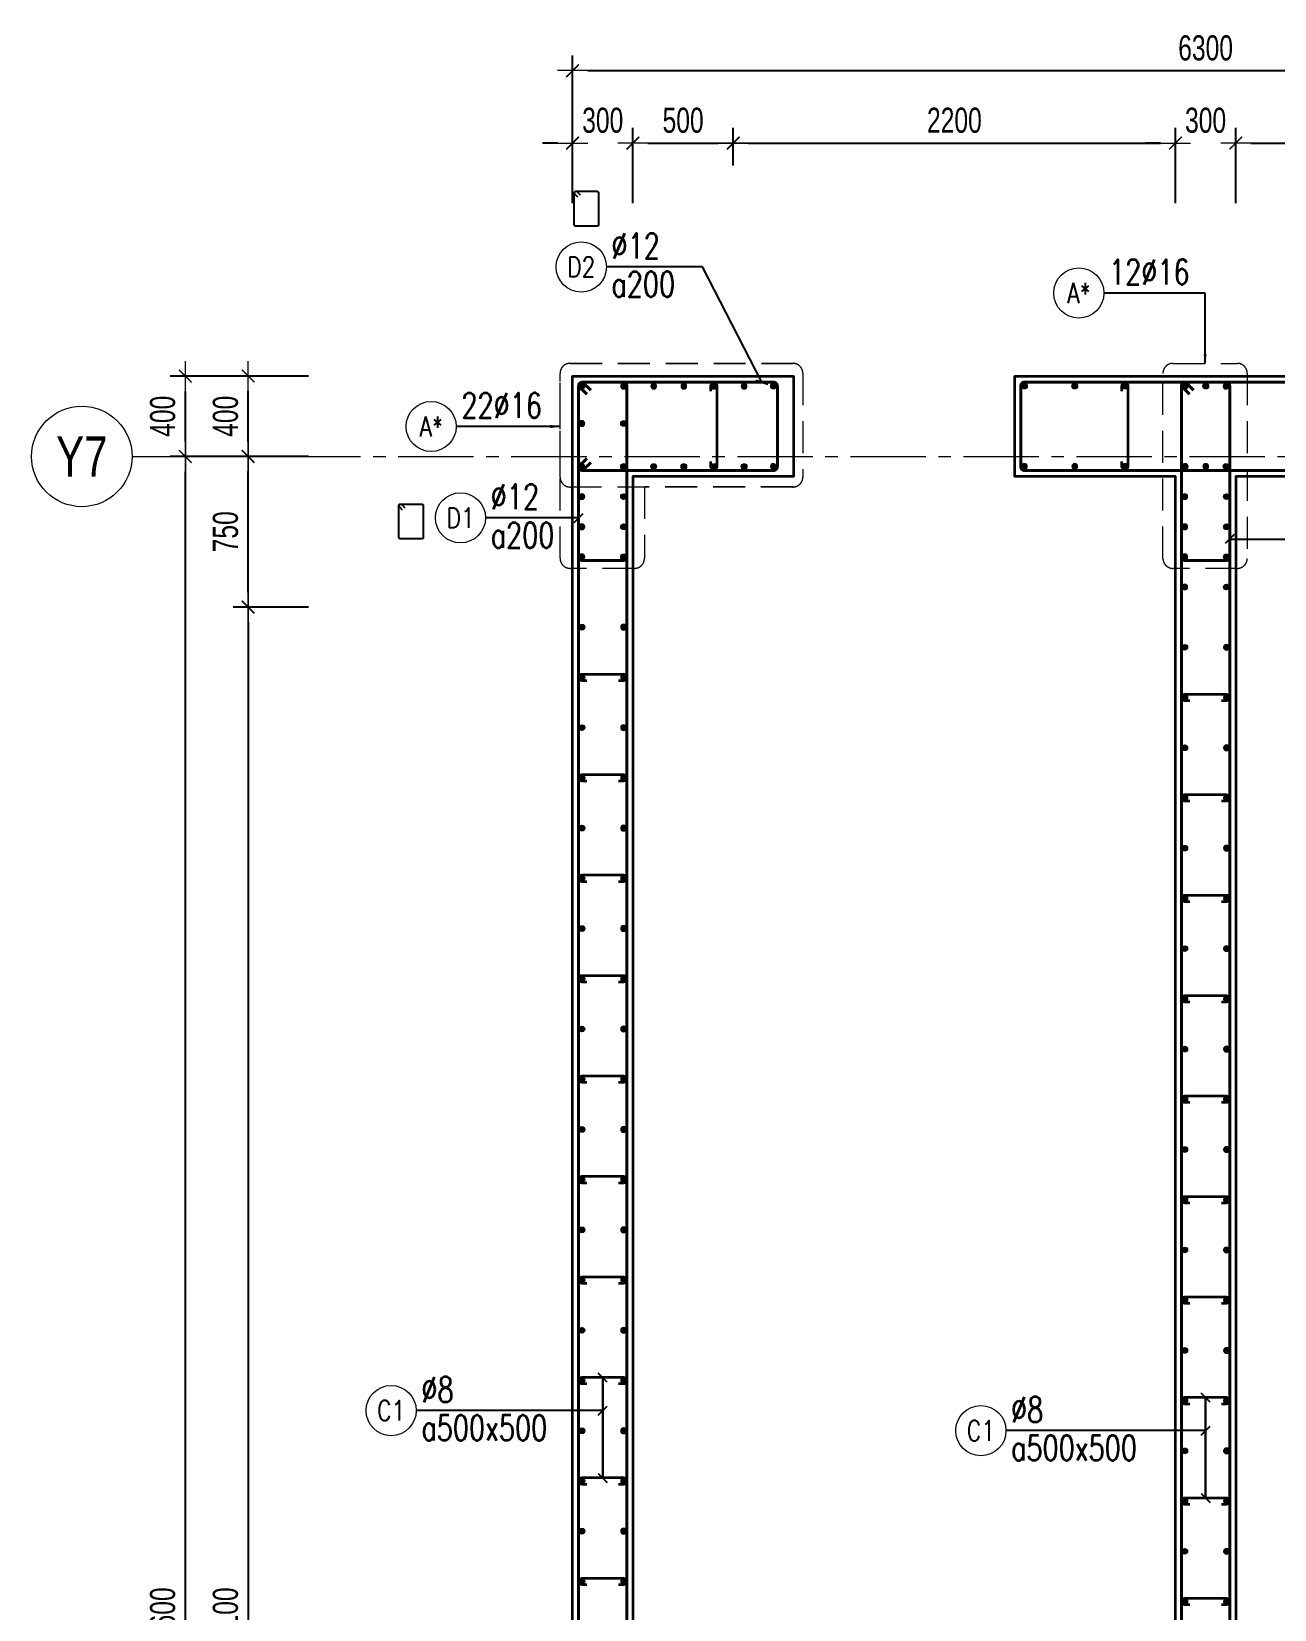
# Model space of a CAD drawing. Header units: millimetres. Extents: x 988833 to 1318015, y -9365 to 47591.
# Drawn here: x 1299427 to 1305612, y 38594 to 46448 of the extents above; entities that cross this region are included whole.
import ezdxf
from ezdxf.enums import TextEntityAlignment as Align

# ---------------------------------------------------------------- set-up
doc = ezdxf.new("R2010")
doc.units = ezdxf.units.MM
doc.header["$MEASUREMENT"] = 0
doc.linetypes.add('HIDDEN2', pattern=[4.7625, 3.175, -1.5875])
doc.linetypes.add('OF_Grid_1$0$CENTER2', pattern=[1.125, 0.75, -0.125, 0.125, -0.125])
doc.layers.get('0').update_dxf_attribs({"lineweight": 20})
doc.layers.get('Defpoints').update_dxf_attribs({"color": 151, "lineweight": 9})
for name, color, linetype, lineweight in [('KC-LEADER', 153, 'Continuous', 18), ('KC-THEP', 6, 'Continuous', 40), ('NDC_S_DIM', 1, 'Continuous', 15), ('NDC_S_HIDDEN', 8, 'HIDDEN2', 13), ('NDC_S_LEADER', 1, 'Continuous', 15), ('NDC_S_REBAR', 4, 'Continuous', 35), ('NDC_S_STIRRUP', 4, 'Continuous', 40), ('NDC_S_VN TEXT', 7, 'Continuous', 20), ('NDC_S_WALL', 6, 'Continuous', 35), ('OF_Grid_1$0$NDC_S_AXIS', 5, 'OF_Grid_1$0$CENTER2', 13), ('OF_Grid_1$0$NDC_S_SYMBOL', 1, 'Continuous', 15), ('OF_Grid_1$0$NDC_S_TEXT SYMBOL', 7, 'Continuous', 20)]:
    doc.layers.add(name, color=color, linetype=linetype, lineweight=lineweight)
doc.layers.add('Ligature', color=1, linetype='Continuous')
doc.styles.add('NDC_ARIAL', font='arial.ttf', dxfattribs={"width": 0.85})
doc.styles.add('NDC_DIM', font='', dxfattribs={"width": 0.75})
doc.styles.add('NDC_EN TXT', font='romans.shx', dxfattribs={"width": 0.8})
doc.styles.add('OF_Grid_1$0$NDC_ANNO', font='', dxfattribs={"width": 0.8})
doc.styles.get('NDC_DIM').set_extended_font_data('Dotum')
doc.styles.get('OF_Grid_1$0$NDC_ANNO').set_extended_font_data('Dotum')
doc.dimstyles.new('NDC_1-50', dxfattribs={"dimscale": 50, "dimtxt": 2.5, "dimasz": 1, "dimexe": 1.5, "dimexo": 0, "dimgap": 0.8, "dimtad": 1, "dimdec": 0, "dimdsep": 46, "dimtxsty": 'NDC_ARIAL', "dimblk": 'DIMMARK', "dimcen": 49999.938995, "dimdle": 1.5, "dimclrd": 1, "dimclre": 1, "dimclrt": 3, "dimadec": 0, "dimazin": 0, "dimtfac": 1, "dimtdec": 0, "dimtix": 1, "dimtmove": 2, "dimatfit": 3, "dimfxl": 1, "dimarcsym": 0})
doc.dimstyles.new('NDC_dim_30', dxfattribs={"dimscale": 30, "dimtxt": 2.5, "dimasz": 1.5, "dimexe": 1.5, "dimexo": 2.5, "dimgap": 1, "dimtad": 1, "dimdec": 0, "dimzin": 0, "dimdsep": 46, "dimtxsty": 'NDC_DIM', "dimblk": 'DIMMARK', "dimcen": 0.09, "dimdle": 1.2, "dimclrd": 1, "dimclre": 1, "dimclrt": 3, "dimadec": 0, "dimazin": 0, "dimtfac": 1, "dimtdec": 0, "dimtix": 1, "dimtofl": 0, "dimtmove": 0, "dimatfit": 3, "dimfxl": 6, "dimfxlon": 1, "dimtolj": 1, "dimtzin": 0, "dimarcsym": 0})
doc.dimstyles.new('NDC_dim_50', dxfattribs={"dimscale": 50, "dimtxt": 2.5, "dimasz": 1.5, "dimexe": 1.5, "dimexo": 2.5, "dimgap": 1, "dimtad": 1, "dimdec": 0, "dimzin": 0, "dimdsep": 46, "dimtxsty": 'NDC_DIM', "dimblk": 'DIMMARK', "dimcen": 0.09, "dimdle": 1.2, "dimclrd": 1, "dimclre": 1, "dimclrt": 3, "dimadec": 0, "dimazin": 0, "dimtfac": 1, "dimtdec": 0, "dimtix": 1, "dimtofl": 0, "dimtmove": 0, "dimatfit": 3, "dimfxl": 6, "dimfxlon": 1, "dimtolj": 1, "dimtzin": 0, "dimarcsym": 0})

# ---------------------------------------------------------------- blocks, each defined once
blk = doc.blocks.new('THEP')
at = {"layer": 'KC-LEADER', "color": 6}
blk.add_circle((0, 0), 14, dxfattribs=at)
at = {"layer": 'KC-THEP'}
for p, q in [((-14, 0), (14, 0)), ((9.9, 9.9), (-9.9, -9.9)), ((-9.9, 9.9), (9.9, -9.9)), ((0, 14), (0, -14))]:
    blk.add_line(p, q, dxfattribs=at)
blk = doc.blocks.new('DIMMARK')
at = {"layer": 'NDC_S_DIM', "color": 1}
blk.add_line((-1.5, 0), (1, 0), dxfattribs=at)
at = {"layer": 'NDC_S_DIM', "color": 2, "const_width": 0.1}
blk.add_lwpolyline([(-0.42, -0.42), (0.42, 0.42)], dxfattribs=at)
blk = doc.blocks.new('*U11')
blk.add_circle((-2.5, 0), 2.5)
at = {"layer": 'NDC_S_VN TEXT', "color": 3, "style": 'NDC_EN TXT', "width": 0.75}
for tag, p in [('DK1', (0.5, 0.85)), ('KC1', (0.5, -2.97))]:
    blk.add_attdef(tag, p, '', height=2.5, dxfattribs=at)
at = {"layer": 'NDC_S_VN TEXT', "color": 7, "style": 'NDC_EN TXT', "width": 0.8}
blk.add_attdef('SH2', text='', height=2, dxfattribs=at).set_placement((-2.5, 0), align=Align.MIDDLE)
blk = doc.blocks.new('*U13')
blk.add_circle((-2.5, 0), 2.5)
at = {"layer": 'NDC_S_VN TEXT', "color": 3, "style": 'NDC_EN TXT', "width": 0.75}
blk.add_attdef('DK1', (0.5, 0.85), '', height=2.5, dxfattribs=at)
at = {"layer": 'NDC_S_VN TEXT', "color": 7, "style": 'NDC_EN TXT', "width": 0.8}
blk.add_attdef('SH2', text='', height=2, dxfattribs=at).set_placement((-2.5, 0), align=Align.MIDDLE)
blk = doc.blocks.new('*D1258')
at = {"layer": 'Defpoints', "color": 0, "transparency": 16777216}
for p in [(1302419.6, 45892.9), (1302119.6, 44733), (1302419.6, 44233)]:
    blk.add_point(p, dxfattribs=at)
at = {"layer": 'NDC_S_DIM', "color": 1, "lineweight": -2, "transparency": 16777216}
for p, q in [((1302119.6, 45592.9), (1302119.6, 45967.9)), ((1302419.6, 45592.9), (1302419.6, 45967.9)), ((1302044.6, 45892.9), (1301969.6, 45892.9)), ((1302494.6, 45892.9), (1302569.6, 45892.9))]:
    blk.add_line(p, q, dxfattribs=at)
at = {"layer": 'NDC_S_DIM', "color": 1, "lineweight": -2, "transparency": 16777216, "xscale": 75, "yscale": 75, "zscale": 75}
blk.add_blockref('DIMMARK', (1302119.6, 45892.9), dxfattribs=at)
at = {"layer": 'NDC_S_DIM', "color": 1, "lineweight": -2, "transparency": 16777216, "xscale": 75, "yscale": 75, "zscale": 75, "rotation": 180}
blk.add_blockref('DIMMARK', (1302419.6, 45892.9), dxfattribs=at)
at = {"layer": 'NDC_S_DIM', "color": 3, "transparency": 16777216, "insert": (1302269.6, 46005.5), "char_height": 125, "attachment_point": 5, "style": 'NDC_DIM'}
blk.add_mtext('\\A1;300', dxfattribs=at)
blk = doc.blocks.new('*D1259')
at = {"layer": 'Defpoints', "color": 0, "transparency": 16777216}
for p in [(1302919.4, 45892.9), (1302919.4, 45656.1), (1302419.6, 44233)]:
    blk.add_point(p, dxfattribs=at)
at = {"layer": 'NDC_S_DIM', "color": 1, "lineweight": -2, "transparency": 16777216}
for p, q in [((1302419.6, 45592.9), (1302419.6, 45967.9)), ((1302919.4, 45781.1), (1302919.4, 45967.9)), ((1302494.6, 45892.9), (1302844.4, 45892.9))]:
    blk.add_line(p, q, dxfattribs=at)
at = {"layer": 'NDC_S_DIM', "color": 1, "lineweight": -2, "transparency": 16777216, "xscale": 75, "yscale": 75, "zscale": 75, "rotation": 180}
blk.add_blockref('DIMMARK', (1302419.6, 45892.9), dxfattribs=at)
at = {"layer": 'NDC_S_DIM', "color": 1, "lineweight": -2, "transparency": 16777216, "xscale": 75, "yscale": 75, "zscale": 75}
blk.add_blockref('DIMMARK', (1302919.4, 45892.9), dxfattribs=at)
at = {"layer": 'NDC_S_DIM', "color": 3, "transparency": 16777216, "insert": (1302669.5, 46005.5), "char_height": 125, "attachment_point": 5, "style": 'NDC_DIM'}
blk.add_mtext('\\A1;500', dxfattribs=at)
blk = doc.blocks.new('*D1260')
at = {"layer": 'Defpoints', "color": 0, "transparency": 16777216}
for p in [(1305119.6, 45892.9), (1302919.4, 45656.1), (1305119.6, 44233)]:
    blk.add_point(p, dxfattribs=at)
at = {"layer": 'NDC_S_DIM', "color": 1, "lineweight": -2, "transparency": 16777216}
for p, q in [((1302919.4, 45781.1), (1302919.4, 45967.9)), ((1305119.6, 45592.9), (1305119.6, 45967.9)), ((1302994.4, 45892.9), (1305044.6, 45892.9))]:
    blk.add_line(p, q, dxfattribs=at)
at = {"layer": 'NDC_S_DIM', "color": 1, "lineweight": -2, "transparency": 16777216, "xscale": 75, "yscale": 75, "zscale": 75, "rotation": 180}
blk.add_blockref('DIMMARK', (1302919.4, 45892.9), dxfattribs=at)
at = {"layer": 'NDC_S_DIM', "color": 1, "lineweight": -2, "transparency": 16777216, "xscale": 75, "yscale": 75, "zscale": 75}
blk.add_blockref('DIMMARK', (1305119.6, 45892.9), dxfattribs=at)
at = {"layer": 'NDC_S_DIM', "color": 3, "transparency": 16777216, "insert": (1304019.5, 46005.5), "char_height": 125, "attachment_point": 5, "style": 'NDC_DIM'}
blk.add_mtext('\\A1;2200', dxfattribs=at)
blk = doc.blocks.new('*D1261')
at = {"layer": 'Defpoints', "color": 0, "transparency": 16777216}
for p in [(1305419.6, 45892.9), (1305119.6, 44233), (1305419.6, 44233)]:
    blk.add_point(p, dxfattribs=at)
at = {"layer": 'NDC_S_DIM', "color": 1, "lineweight": -2, "transparency": 16777216}
for p, q in [((1305119.6, 45592.9), (1305119.6, 45967.9)), ((1305419.6, 45592.9), (1305419.6, 45967.9)), ((1305044.6, 45892.9), (1304969.6, 45892.9)), ((1305494.6, 45892.9), (1305569.6, 45892.9))]:
    blk.add_line(p, q, dxfattribs=at)
at = {"layer": 'NDC_S_DIM', "color": 1, "lineweight": -2, "transparency": 16777216, "xscale": 75, "yscale": 75, "zscale": 75}
blk.add_blockref('DIMMARK', (1305119.6, 45892.9), dxfattribs=at)
at = {"layer": 'NDC_S_DIM', "color": 1, "lineweight": -2, "transparency": 16777216, "xscale": 75, "yscale": 75, "zscale": 75, "rotation": 180}
blk.add_blockref('DIMMARK', (1305419.6, 45892.9), dxfattribs=at)
at = {"layer": 'NDC_S_DIM', "color": 3, "transparency": 16777216, "insert": (1305269.6, 46005.5), "char_height": 125, "attachment_point": 5, "style": 'NDC_DIM'}
blk.add_mtext('\\A1;300', dxfattribs=at)
blk = doc.blocks.new('*D1262')
at = {"layer": 'Defpoints', "color": 0, "transparency": 16777216}
for p in [(1307619.3, 45892.9), (1305419.6, 44233), (1307619.3, 44284.6)]:
    blk.add_point(p, dxfattribs=at)
at = {"layer": 'NDC_S_DIM', "color": 1, "lineweight": -2, "transparency": 16777216}
for p, q in [((1305419.6, 45592.9), (1305419.6, 45967.9)), ((1307619.3, 45592.9), (1307619.3, 45967.9)), ((1305494.6, 45892.9), (1307544.3, 45892.9))]:
    blk.add_line(p, q, dxfattribs=at)
at = {"layer": 'NDC_S_DIM', "color": 1, "lineweight": -2, "transparency": 16777216, "xscale": 75, "yscale": 75, "zscale": 75, "rotation": 180}
blk.add_blockref('DIMMARK', (1305419.6, 45892.9), dxfattribs=at)
at = {"layer": 'NDC_S_DIM', "color": 1, "lineweight": -2, "transparency": 16777216, "xscale": 75, "yscale": 75, "zscale": 75}
blk.add_blockref('DIMMARK', (1307619.3, 45892.9), dxfattribs=at)
at = {"layer": 'NDC_S_DIM', "color": 3, "transparency": 16777216, "insert": (1306519.5, 46005.5), "char_height": 125, "attachment_point": 5, "style": 'NDC_DIM'}
blk.add_mtext('\\A1;2200', dxfattribs=at)
blk = doc.blocks.new('*D1265')
at = {"layer": 'Defpoints', "color": 0, "transparency": 16777216}
for p in [(1308419.6, 46253.2), (1302119.6, 44733), (1308419.6, 44733)]:
    blk.add_point(p, dxfattribs=at)
at = {"layer": 'NDC_S_DIM', "color": 1, "lineweight": -2, "transparency": 16777216}
for p, q in [((1302119.6, 45953.2), (1302119.6, 46328.2)), ((1308419.6, 45953.2), (1308419.6, 46328.2)), ((1302194.6, 46253.2), (1308344.6, 46253.2))]:
    blk.add_line(p, q, dxfattribs=at)
at = {"layer": 'NDC_S_DIM', "color": 1, "lineweight": -2, "transparency": 16777216, "xscale": 75, "yscale": 75, "zscale": 75, "rotation": 180}
blk.add_blockref('DIMMARK', (1302119.6, 46253.2), dxfattribs=at)
at = {"layer": 'NDC_S_DIM', "color": 1, "lineweight": -2, "transparency": 16777216, "xscale": 75, "yscale": 75, "zscale": 75}
blk.add_blockref('DIMMARK', (1308419.6, 46253.2), dxfattribs=at)
at = {"layer": 'NDC_S_DIM', "color": 3, "transparency": 16777216, "insert": (1305269.6, 46365.8), "char_height": 125, "attachment_point": 5, "style": 'NDC_DIM'}
blk.add_mtext('\\A1;6300', dxfattribs=at)
blk = doc.blocks.new('*U55')
at = {"layer": 'OF_Grid_1$0$NDC_S_SYMBOL'}
blk.add_line((5, 0), (9, 0), dxfattribs=at)
blk.add_circle((0, 0), 5, dxfattribs=at)
at = {"layer": 'OF_Grid_1$0$NDC_S_TEXT SYMBOL', "color": 7, "style": 'OF_Grid_1$0$NDC_ANNO', "width": 0.8}
blk.add_attdef('GRID', text='', height=4, rotation=270, dxfattribs=at).set_placement((0, 0), align=Align.MIDDLE)
blk = doc.blocks.new('*D1266')
at = {"layer": 'Defpoints', "color": 0, "ltscale": 200, "transparency": 16777216}
for p in [(1300505, 44732.9), (1302119.6, 44732.9), (1302419.6, 44332.9)]:
    blk.add_point(p, dxfattribs=at)
at = {"layer": 'NDC_S_DIM', "color": 1, "lineweight": -2, "ltscale": 200, "transparency": 16777216}
for p, q in [((1300805, 44732.9), (1300430, 44732.9)), ((1300505, 44407.9), (1300505, 44657.9)), ((1300805, 44332.9), (1300430, 44332.9))]:
    blk.add_line(p, q, dxfattribs=at)
at = {"layer": 'NDC_S_DIM', "color": 1, "lineweight": -2, "ltscale": 200, "transparency": 16777216, "xscale": 75, "yscale": 75, "zscale": 75}
for p, rotation in [((1300505, 44732.9), 90), ((1300505, 44332.9), 270)]:
    blk.add_blockref('DIMMARK', p, dxfattribs=dict(at, rotation=rotation))
at = {"layer": 'NDC_S_DIM', "color": 3, "ltscale": 200, "transparency": 16777216, "insert": (1300392.5, 44532.9), "char_height": 125, "attachment_point": 5, "rotation": 90, "style": 'NDC_DIM'}
blk.add_mtext('\\A1;400', dxfattribs=at)
blk = doc.blocks.new('*D1270')
at = {"layer": 'Defpoints', "color": 0, "ltscale": 200, "transparency": 16777216}
for p in [(1300192.4, 44332.9), (1304433.5, 44332.9), (1302233.6, 32733.2)]:
    blk.add_point(p, dxfattribs=at)
at = {"layer": 'NDC_S_DIM', "color": 1, "lineweight": -2, "ltscale": 200, "transparency": 16777216}
for p, q in [((1300492.4, 44332.9), (1300117.4, 44332.9)), ((1300192.4, 32808.2), (1300192.4, 44257.9)), ((1300492.4, 32733.2), (1300117.4, 32733.2))]:
    blk.add_line(p, q, dxfattribs=at)
at = {"layer": 'NDC_S_DIM', "color": 1, "lineweight": -2, "ltscale": 200, "transparency": 16777216, "xscale": 75, "yscale": 75, "zscale": 75}
for p, rotation in [((1300192.4, 44332.9), 90), ((1300192.4, 32733.2), 270)]:
    blk.add_blockref('DIMMARK', p, dxfattribs=dict(at, rotation=rotation))
at = {"layer": 'NDC_S_DIM', "color": 3, "ltscale": 200, "transparency": 16777216, "insert": (1300079.9, 38533.1), "char_height": 125, "attachment_point": 5, "rotation": 90, "style": 'NDC_DIM'}
blk.add_mtext('\\A1;11600', dxfattribs=at)
blk = doc.blocks.new('*D1271')
at = {"layer": 'Defpoints', "color": 0, "ltscale": 200, "transparency": 16777216}
for p in [(1300192.4, 44732.9), (1302119.6, 44732.9), (1304433.5, 44332.9)]:
    blk.add_point(p, dxfattribs=at)
at = {"layer": 'NDC_S_DIM', "color": 1, "lineweight": -2, "ltscale": 200, "transparency": 16777216}
for p, q in [((1300492.4, 44732.9), (1300117.4, 44732.9)), ((1300192.4, 44407.9), (1300192.4, 44657.9)), ((1300492.4, 44332.9), (1300117.4, 44332.9))]:
    blk.add_line(p, q, dxfattribs=at)
at = {"layer": 'NDC_S_DIM', "color": 1, "lineweight": -2, "ltscale": 200, "transparency": 16777216, "xscale": 75, "yscale": 75, "zscale": 75}
for p, rotation in [((1300192.4, 44732.9), 90), ((1300192.4, 44332.9), 270)]:
    blk.add_blockref('DIMMARK', p, dxfattribs=dict(at, rotation=rotation))
at = {"layer": 'NDC_S_DIM', "color": 3, "ltscale": 200, "transparency": 16777216, "insert": (1300079.9, 44532.9), "char_height": 125, "attachment_point": 5, "rotation": 90, "style": 'NDC_DIM'}
blk.add_mtext('\\A1;400', dxfattribs=at)
blk = doc.blocks.new('*D1279')
at = {"layer": 'Defpoints', "color": 0, "ltscale": 200, "transparency": 16777216}
for p in [(1300505, 44332.9), (1304433.5, 44332.9), (1302391.8, 43582.9)]:
    blk.add_point(p, dxfattribs=at)
at = {"layer": 'NDC_S_DIM', "color": 1, "lineweight": -2, "ltscale": 200, "transparency": 16777216}
for p, q in [((1300805, 44332.9), (1300430, 44332.9)), ((1300505, 43657.9), (1300505, 44257.9)), ((1300805, 43582.9), (1300430, 43582.9))]:
    blk.add_line(p, q, dxfattribs=at)
at = {"layer": 'NDC_S_DIM', "color": 1, "lineweight": -2, "ltscale": 200, "transparency": 16777216, "xscale": 75, "yscale": 75, "zscale": 75}
for p, rotation in [((1300505, 44332.9), 90), ((1300505, 43582.9), 270)]:
    blk.add_blockref('DIMMARK', p, dxfattribs=dict(at, rotation=rotation))
at = {"layer": 'NDC_S_DIM', "color": 3, "ltscale": 200, "transparency": 16777216, "insert": (1300392.5, 43957.9), "char_height": 125, "attachment_point": 5, "rotation": 90, "style": 'NDC_DIM'}
blk.add_mtext('\\A1;750', dxfattribs=at)
blk = doc.blocks.new('*D1290')
at = {"layer": 'Defpoints', "color": 0, "ltscale": 200, "transparency": 16777216}
for p in [(1302391.8, 43582.9), (1300505, 33482.9), (1300769.8, 33482.9)]:
    blk.add_point(p, dxfattribs=at)
at = {"layer": 'NDC_S_DIM', "color": 1, "lineweight": -2, "ltscale": 200, "transparency": 16777216}
for p, q in [((1300805, 43582.9), (1300430, 43582.9)), ((1300505, 43507.9), (1300505, 33557.9)), ((1300644.8, 33482.9), (1300430, 33482.9))]:
    blk.add_line(p, q, dxfattribs=at)
at = {"layer": 'NDC_S_DIM', "color": 1, "lineweight": -2, "ltscale": 200, "transparency": 16777216, "xscale": 75, "yscale": 75, "zscale": 75}
for p, rotation in [((1300505, 43582.9), 90), ((1300505, 33482.9), 270)]:
    blk.add_blockref('DIMMARK', p, dxfattribs=dict(at, rotation=rotation))
at = {"layer": 'NDC_S_DIM', "color": 3, "ltscale": 200, "transparency": 16777216, "insert": (1300392.5, 38532.9), "char_height": 125, "attachment_point": 5, "rotation": 90, "style": 'NDC_DIM'}
blk.add_mtext('\\A1;10100', dxfattribs=at)

msp = doc.modelspace()

# ---------------------------------------------------------------- linework, layer by layer
at = {"layer": 'Ligature'}
for points in [[(1302146.4, 45622.8), (1302130.4, 45638.7, -0.668179), (1302136.2, 45652.7), (1302240.8, 45652.7, -0.414214), (1302249, 45644.5), (1302249, 45487.4, -0.414214), (1302240.8, 45479.2), (1302136.2, 45479.2, -0.414214), (1302128, 45487.4), (1302128, 45644.5, -0.668179), (1302142, 45650.3), (1302157.9, 45634.3)], [(1301273.7, 44066.2), (1301257.7, 44082.1, -0.668179), (1301263.5, 44096.1), (1301368.1, 44096.1, -0.414214), (1301376.3, 44087.9), (1301376.3, 43930.8, -0.414214), (1301368.1, 43922.6), (1301263.5, 43922.6, -0.414214), (1301255.3, 43930.8), (1301255.3, 44087.9, -0.668179), (1301269.3, 44093.7), (1301285.2, 44077.7)]]:
    msp.add_lwpolyline(points, format="xyb", dxfattribs=at)
at = {"layer": 'NDC_S_HIDDEN', "ltscale": 50}
msp.add_lwpolyline([(1302107.2, 44796.6), (1303215.6, 44796.6, -0.414214), (1303265.6, 44746.6), (1303265.6, 44230.8, -0.414214), (1303215.6, 44180.8), (1302477.1, 44180.8), (1302477.1, 43825.8, -0.414214), (1302427.1, 43775.8), (1302107.2, 43775.8, -0.414214), (1302057.2, 43825.8), (1302057.2, 44746.6, -0.414214), (1302107.2, 44796.6)], format="xyb", dxfattribs=at)
for points in [[(1302107.2, 44796.3), (1303215.6, 44796.3, -0.414214), (1303265.6, 44746.3), (1303265.6, 44230.5, -0.414214), (1303215.6, 44180.5), (1302107.2, 44180.5, -0.414214), (1302057.2, 44230.5), (1302057.2, 44746.3, -0.414214)], [(1305107.2, 44796.3), (1305427.1, 44796.3, -0.414214), (1305477.1, 44746.3), (1305477.1, 43825.6, -0.414214), (1305427.1, 43775.6), (1305107.2, 43775.6, -0.414214), (1305057.2, 43825.6), (1305057.2, 44746.3, -0.414214)]]:
    msp.add_lwpolyline(points, format="xyb", close=True, dxfattribs=at)
at = {"layer": 'NDC_S_REBAR'}
for points in [[(1302808.1, 44657.9), (1302808.1, 44682.9, -1), (1302838.1, 44682.9), (1302838.1, 44282.9, -1), (1302808.1, 44282.9), (1302808.1, 44307.9)], [(1304853.4, 44657.9), (1304853.4, 44682.9, -1), (1304883.4, 44682.9), (1304883.4, 44282.9, -1), (1304853.4, 44282.9), (1304853.4, 44307.9)], [(1302348.1, 43217.9), (1302373.1, 43217.9, 1), (1302373.1, 43247.9), (1302166.1, 43247.9, 1), (1302166.1, 43217.9), (1302191.1, 43217.9)], [(1305348.1, 43117.9), (1305373.1, 43117.9, 1), (1305373.1, 43147.9), (1305166.1, 43147.9, 1), (1305166.1, 43117.9), (1305191.1, 43117.9)], [(1302348.1, 42717.9), (1302373.1, 42717.9, 1), (1302373.1, 42747.9), (1302166.1, 42747.9, 1), (1302166.1, 42717.9), (1302191.1, 42717.9)], [(1305348.1, 42617.9), (1305373.1, 42617.9, 1), (1305373.1, 42647.9), (1305166.1, 42647.9, 1), (1305166.1, 42617.9), (1305191.1, 42617.9)], [(1302348.1, 42217.9), (1302373.1, 42217.9, 1), (1302373.1, 42247.9), (1302166.1, 42247.9, 1), (1302166.1, 42217.9), (1302191.1, 42217.9)], [(1305348.1, 42117.9), (1305373.1, 42117.9, 1), (1305373.1, 42147.9), (1305166.1, 42147.9, 1), (1305166.1, 42117.9), (1305191.1, 42117.9)], [(1302348.1, 41717.9), (1302373.1, 41717.9, 1), (1302373.1, 41747.9), (1302166.1, 41747.9, 1), (1302166.1, 41717.9), (1302191.1, 41717.9)], [(1305348.1, 41617.9), (1305373.1, 41617.9, 1), (1305373.1, 41647.9), (1305166.1, 41647.9, 1), (1305166.1, 41617.9), (1305191.1, 41617.9)], [(1302348.1, 41217.9), (1302373.1, 41217.9, 1), (1302373.1, 41247.9), (1302166.1, 41247.9, 1), (1302166.1, 41217.9), (1302191.1, 41217.9)], [(1305348.1, 41117.9), (1305373.1, 41117.9, 1), (1305373.1, 41147.9), (1305166.1, 41147.9, 1), (1305166.1, 41117.9), (1305191.1, 41117.9)], [(1302348.1, 40717.9), (1302373.1, 40717.9, 1), (1302373.1, 40747.9), (1302166.1, 40747.9, 1), (1302166.1, 40717.9), (1302191.1, 40717.9)], [(1305348.1, 40617.9), (1305373.1, 40617.9, 1), (1305373.1, 40647.9), (1305166.1, 40647.9, 1), (1305166.1, 40617.9), (1305191.1, 40617.9)], [(1302348.1, 40217.9), (1302373.1, 40217.9, 1), (1302373.1, 40247.9), (1302166.1, 40247.9, 1), (1302166.1, 40217.9), (1302191.1, 40217.9)], [(1305348.1, 40117.9), (1305373.1, 40117.9, 1), (1305373.1, 40147.9), (1305166.1, 40147.9, 1), (1305166.1, 40117.9), (1305191.1, 40117.9)], [(1302348.1, 39717.9), (1302373.1, 39717.9, 1), (1302373.1, 39747.9), (1302166.1, 39747.9, 1), (1302166.1, 39717.9), (1302191.1, 39717.9)], [(1305348.1, 39617.9), (1305373.1, 39617.9, 1), (1305373.1, 39647.9), (1305166.1, 39647.9, 1), (1305166.1, 39617.9), (1305191.1, 39617.9)], [(1302348.1, 39217.9), (1302373.1, 39217.9, 1), (1302373.1, 39247.9), (1302166.1, 39247.9, 1), (1302166.1, 39217.9), (1302191.1, 39217.9)], [(1305348.1, 39117.9), (1305373.1, 39117.9, 1), (1305373.1, 39147.9), (1305166.1, 39147.9, 1), (1305166.1, 39117.9), (1305191.1, 39117.9)], [(1302348.1, 38717.9), (1302373.1, 38717.9, 1), (1302373.1, 38747.9), (1302166.1, 38747.9, 1), (1302166.1, 38717.9), (1302191.1, 38717.9)], [(1305348.1, 38617.9), (1305373.1, 38617.9, 1), (1305373.1, 38647.9), (1305166.1, 38647.9, 1), (1305166.1, 38617.9), (1305191.1, 38617.9)]]:
    msp.add_lwpolyline(points, format="xyb", dxfattribs=at)
at = {"layer": 'NDC_S_STIRRUP'}
for points in [[(1302209.6, 44302.9), (1302169.6, 44262.9, -0.414214), (1302149.6, 44282.9), (1302149.6, 44682.9, -0.414214), (1302169.6, 44702.9), (1303118.4, 44702.9, -0.414214), (1303138.4, 44682.9), (1303138.4, 44282.9, -0.414214), (1303118.4, 44262.9), (1302169.6, 44262.9, -0.414214), (1302149.6, 44282.9), (1302189.6, 44322.9)], [(1302189.6, 44642.9), (1302149.6, 44682.9, -0.414214), (1302169.6, 44702.9), (1302369.6, 44702.9, -0.414214), (1302389.6, 44682.9), (1302389.6, 43834.3, -0.414214), (1302369.6, 43814.3), (1302169.6, 43814.3, -0.414214), (1302149.6, 43834.3), (1302149.6, 44682.9, -0.414214), (1302169.6, 44702.9), (1302209.6, 44662.9)], [(1302189.6, 32422.9), (1302149.6, 32382.9, 0.414214), (1302169.6, 32362.9), (1302369.6, 32362.9, 0.414214), (1302389.6, 32382.9), (1302389.6, 44682.9, 0.414214), (1302369.6, 44702.9), (1302169.6, 44702.9, 0.414214), (1302149.6, 44682.9), (1302149.6, 32382.9, 0.414214), (1302169.6, 32362.9), (1302209.6, 32402.9)], [(1308329.6, 44302.9), (1308369.6, 44262.9, 0.414214), (1308389.6, 44282.9), (1308389.6, 44682.9, 0.414214), (1308369.6, 44702.9), (1304369.6, 44702.9, 0.414214), (1304349.6, 44682.9), (1304349.6, 44282.9, 0.414214), (1304369.6, 44262.9), (1308369.6, 44262.9, 0.414214), (1308389.6, 44282.9), (1308349.6, 44322.9)], [(1305189.6, 32422.9), (1305149.6, 32382.9, 0.414214), (1305169.6, 32362.9), (1305369.6, 32362.9, 0.414214), (1305389.6, 32382.9), (1305389.6, 44682.9, 0.414214), (1305369.6, 44702.9), (1305169.6, 44702.9, 0.414214), (1305149.6, 44682.9), (1305149.6, 32382.9, 0.414214), (1305169.6, 32362.9), (1305209.6, 32402.9)], [(1305189.6, 44642.9), (1305149.6, 44682.9, -0.414214), (1305169.6, 44702.9), (1305369.6, 44702.9, -0.414214), (1305389.6, 44682.9), (1305389.6, 43834.3, -0.414214), (1305369.6, 43814.3), (1305169.6, 43814.3, -0.414214), (1305149.6, 43834.3), (1305149.6, 44682.9, -0.414214), (1305169.6, 44702.9), (1305209.6, 44662.9)]]:
    msp.add_lwpolyline(points, format="xyb", dxfattribs=at)
at = {"layer": 'NDC_S_WALL', "ltscale": 200}
for points in [[(1302119.6, 32332.9), (1302119.6, 44732.9), (1303219.6, 44732.9), (1303219.6, 44232.9), (1302419.6, 44232.9), (1302419.6, 32832.9)], [(1305119.6, 32832.9), (1305119.6, 44232.9), (1304319.6, 44232.9), (1304319.6, 44232.9), (1304319.6, 44732.9), (1304319.6, 44732.9), (1308419.6, 44732.9), (1308419.6, 44732.9), (1308419.6, 43582.9), (1308119.6, 43582.9), (1308119.6, 44232.9), (1308119.6, 44232.9), (1305419.6, 44232.9), (1305419.6, 32832.9)]]:
    msp.add_lwpolyline(points, dxfattribs=at)
at = {"layer": 'OF_Grid_1$0$NDC_S_AXIS', "ltscale": 500}
msp.add_line((1300127.1, 44332.9), (1310148.5, 44332.9), dxfattribs=at)

# ---------------------------------------------------------------- block references
at = {"layer": 'KC-THEP'}
for p, rotation in [((1302166.1, 44682.9), 189.6685644363809), ((1303118.4, 44682.9), 189.6685644363809), ((1304368.4, 44682.9), 189.6685644363809), ((1304618.4, 44682.9), 189.6685644363809), ((1304868.4, 44682.9), 189.6685644363809), ((1305168.4, 44682.9), 189.6685644363809), ((1305270.6, 44682.9), 189.6685644363809), ((1302373.1, 44496.9), 9.66856443638095), ((1302373.1, 44282.9), 9.66856443638095), ((1302523.1, 44282.9), 9.66856443638095), ((1302673.1, 44282.9), 9.66856443638095), ((1302823.1, 44282.9), 9.66856443638095), ((1302973.1, 44282.9), 9.66856443638095), ((1305370.8, 44282.9), 9.668564436380946), ((1302373.1, 44132.9), 9.66856443638095), ((1305373.1, 44132.9), 9.66856443638095), ((1302373.1, 43982.9), 9.66856443638095), ((1305373.1, 43982.9), 9.66856443638095), ((1302373.1, 43832.9), 9.66856443638095), ((1305373.1, 43832.9), 9.66856443638095), ((1305373.1, 43682.9), 9.66856443638095), ((1302166.1, 43482.9), 189.6685644363809), ((1305166.1, 43382.9), 189.6685644363809), ((1302166.1, 43232.9), 189.6685644363809), ((1305166.1, 43132.9), 189.6685644363809), ((1302166.1, 42982.9), 189.6685644363809), ((1305166.1, 42882.9), 189.6685644363809), ((1302166.1, 42732.9), 189.6685644363809), ((1305166.1, 42632.9), 189.6685644363809), ((1302166.1, 42482.9), 189.6685644363809), ((1305166.1, 42382.9), 189.6685644363809), ((1302166.1, 42232.9), 189.6685644363809), ((1305166.1, 42132.9), 189.6685644363809), ((1302166.1, 41982.9), 189.6685644363809), ((1305166.1, 41882.9), 189.6685644363809), ((1302166.1, 41732.9), 189.6685644363809), ((1305166.1, 41632.9), 189.6685644363809), ((1302166.1, 41482.9), 189.6685644363809), ((1305166.1, 41382.9), 189.6685644363809), ((1302166.1, 41232.9), 189.6685644363809), ((1305166.1, 41132.9), 189.6685644363809), ((1302166.1, 40982.9), 189.6685644363809), ((1305166.1, 40882.9), 189.6685644363809), ((1302166.1, 40732.9), 189.6685644363809), ((1305166.1, 40632.9), 189.6685644363809), ((1302166.1, 40482.9), 189.6685644363809), ((1305166.1, 40382.9), 189.6685644363809), ((1302166.1, 40232.9), 189.6685644363809), ((1305166.1, 40132.9), 189.6685644363809), ((1302166.1, 39982.9), 189.6685644363809), ((1305166.1, 39882.9), 189.6685644363809), ((1302166.1, 39732.9), 189.6685644363809), ((1305166.1, 39632.9), 189.6685644363809), ((1302166.1, 39482.9), 189.6685644363809), ((1305166.1, 39382.9), 189.6685644363809), ((1302166.1, 39232.9), 189.6685644363809), ((1305166.1, 39132.9), 189.6685644363809), ((1302166.1, 38982.9), 189.6685644363809), ((1305166.1, 38882.9), 189.6685644363809), ((1302166.1, 38732.9), 189.6685644363809), ((1305166.1, 38632.9), 189.6685644363809)]:
    msp.add_blockref('THEP', p, dxfattribs=dict(at, rotation=rotation))
at = {"layer": 'KC-THEP', "xscale": -1}
for p, rotation in [((1302373.1, 44682.9), 170.331435563619), ((1302523.1, 44682.9), 170.331435563619), ((1302673.1, 44682.9), 170.331435563619), ((1302823.1, 44682.9), 170.331435563619), ((1302973.1, 44682.9), 170.331435563619), ((1305370.8, 44682.9), 170.331435563619), ((1302166.1, 44496.9), 350.3314355636191), ((1302166.1, 44282.9), 350.3314355636191), ((1303118.4, 44282.9), 350.3314355636191), ((1304368.4, 44282.9), 350.3314355636191), ((1304618.4, 44282.9), 350.3314355636191), ((1304868.4, 44282.9), 350.3314355636191), ((1305168.4, 44282.9), 350.3314355636191), ((1305270.6, 44282.9), 350.3314355636191), ((1302166.1, 44132.9), 350.3314355636191), ((1305166.1, 44132.9), 350.3314355636191), ((1302166.1, 43982.9), 350.3314355636191), ((1305166.1, 43982.9), 350.3314355636191), ((1302166.1, 43832.9), 350.3314355636191), ((1305166.1, 43832.9), 350.3314355636191), ((1305166.1, 43682.9), 350.3314355636191), ((1302373.1, 43482.9), 170.331435563619), ((1305373.1, 43382.9), 170.331435563619), ((1302373.1, 43232.9), 170.331435563619), ((1305373.1, 43132.9), 170.331435563619), ((1302373.1, 42982.9), 170.331435563619), ((1305373.1, 42882.9), 170.331435563619), ((1302373.1, 42732.9), 170.331435563619), ((1305373.1, 42632.9), 170.331435563619), ((1302373.1, 42482.9), 170.331435563619), ((1305373.1, 42382.9), 170.331435563619), ((1302373.1, 42232.9), 170.331435563619), ((1305373.1, 42132.9), 170.331435563619), ((1302373.1, 41982.9), 170.331435563619), ((1305373.1, 41882.9), 170.331435563619), ((1302373.1, 41732.9), 170.331435563619), ((1305373.1, 41632.9), 170.331435563619), ((1302373.1, 41482.9), 170.331435563619), ((1305373.1, 41382.9), 170.331435563619), ((1302373.1, 41232.9), 170.331435563619), ((1305373.1, 41132.9), 170.331435563619), ((1302373.1, 40982.9), 170.331435563619), ((1305373.1, 40882.9), 170.331435563619), ((1302373.1, 40732.9), 170.331435563619), ((1305373.1, 40632.9), 170.331435563619), ((1302373.1, 40482.9), 170.331435563619), ((1305373.1, 40382.9), 170.331435563619), ((1302373.1, 40232.9), 170.331435563619), ((1305373.1, 40132.9), 170.331435563619), ((1302373.1, 39982.9), 170.331435563619), ((1305373.1, 39882.9), 170.331435563619), ((1302373.1, 39732.9), 170.331435563619), ((1305373.1, 39632.9), 170.331435563619), ((1302373.1, 39482.9), 170.331435563619), ((1305373.1, 39382.9), 170.331435563619), ((1302373.1, 39232.9), 170.331435563619), ((1305373.1, 39132.9), 170.331435563619), ((1302373.1, 38982.9), 170.331435563619), ((1305373.1, 38882.9), 170.331435563619), ((1302373.1, 38732.9), 170.331435563619), ((1305373.1, 38632.9), 170.331435563619)]:
    msp.add_blockref('THEP', p, dxfattribs=dict(at, rotation=rotation))
at = {"layer": 'NDC_S_VN TEXT', "xscale": 50, "yscale": 50, "zscale": 50}
for name, p, values in [('*U11', (1302287.7, 45276.2), {'SH2': 'D2', 'DK1': '%%C12', 'KC1': 'a200'}), ('*U13', (1304763.7, 45146.3), {'SH2': 'A*', 'DK1': '12%%C16'}), ('*U13', (1301540.6, 44481.9), {'SH2': 'A*', 'DK1': '22%%C16'}), ('*U11', (1301686.6, 44027.2), {'SH2': 'D1', 'DK1': '%%C12', 'KC1': 'a200'}), ('*U11', (1301341.6, 39583.6), {'SH2': 'C1', 'DK1': '%%c8', 'KC1': 'a500x500'}), ('*U11', (1304276.3, 39483.6), {'SH2': 'C1', 'DK1': '%%c8', 'KC1': 'a500x500'})]:
    msp.add_blockref(name, p, dxfattribs=at).add_auto_attribs(values)
at = {"layer": 'OF_Grid_1$0$NDC_S_AXIS'}
ref = msp.add_blockref('*U55', (1299677.1, 44332.9), dxfattribs=dict(at, xscale=50, yscale=50, zscale=50))
ref.add_attrib('GRID', 'Y7', dxfattribs={"layer": 'OF_Grid_1$0$NDC_S_TEXT SYMBOL', "color": 7, "height": 200, "style": 'OF_Grid_1$0$NDC_ANNO', "width": 0.8}).set_placement((1299677.1, 44332.9), align=Align.MIDDLE)

# ---------------------------------------------------------------- dimensions: what is measured, and where the dimension line sits
at = {"layer": 'NDC_S_DIM'}
for base, p2, picture, middle in [((1308419.6, 46253.2), (1308419.6, 44733), '*D1265', (1305269.6, 46365.8)), ((1302419.6, 45892.9), (1302419.6, 44233), '*D1258', (1302269.6, 46005.5))]:
    dim = msp.add_linear_dim(base=base, p1=(1302119.6, 44733), p2=p2, dimstyle='NDC_dim_50', dxfattribs=at)
    dim.commit()
    dim.dimension.update_dxf_attribs({"geometry": picture, "text_midpoint": middle})
for base, p1, p2, picture, middle in [((1302919.4, 45892.9), (1302419.6, 44233), (1302919.4, 45656.1), '*D1259', (1302669.5, 46005.5)), ((1305119.6, 45892.9), (1302919.4, 45656.1), (1305119.6, 44233), '*D1260', (1304019.5, 46005.5)), ((1305419.6, 45892.9), (1305119.6, 44233), (1305419.6, 44233), '*D1261', (1305269.6, 46005.5)), ((1307619.3, 45892.9), (1305419.6, 44233), (1307619.3, 44284.6), '*D1262', (1306519.5, 46005.5))]:
    dim = msp.add_linear_dim(base=base, p1=p1, p2=p2, dimstyle='NDC_dim_50', override={"dimtmove": 1}, dxfattribs=at)
    dim.commit()
    dim.dimension.update_dxf_attribs({"geometry": picture, "text_midpoint": middle})
at = {"layer": 'NDC_S_DIM', "ltscale": 200}
for base, p1, p2, picture, middle in [((1300192.4, 44732.9), (1304433.5, 44332.9), (1302119.6, 44732.9), '*D1271', (1300079.9, 44532.9)), ((1300192.4, 44332.9), (1302233.6, 32733.2), (1304433.5, 44332.9), '*D1270', (1300079.9, 38533.1)), ((1300505, 44332.9), (1302391.8, 43582.9), (1304433.5, 44332.9), '*D1279', (1300392.5, 43957.9)), ((1300505, 33482.9), (1302391.8, 43582.9), (1300769.8, 33482.9), '*D1290', (1300392.5, 38532.9))]:
    dim = msp.add_linear_dim(base=base, p1=p1, p2=p2, angle=90, dimstyle='NDC_dim_50', override={"dimtmove": 1}, dxfattribs=at)
    dim.commit()
    dim.dimension.update_dxf_attribs({"geometry": picture, "text_midpoint": middle})
dim = msp.add_linear_dim(base=(1300505, 44732.9), p1=(1302419.6, 44332.9), p2=(1302119.6, 44732.9), angle=90, dimstyle='NDC_dim_50', override={"dimtmove": 1}, dxfattribs=at)
dim.commit()
dim.dimension.update_dxf_attribs({"geometry": '*D1266', "text_midpoint": (1300505, 44532.9), "dimtype": 160})

# ---------------------------------------------------------------- leaders
at = {"layer": 'NDC_S_LEADER'}
for points, override in [([(1303061.4, 44702.9), (1302766.1, 45276.2), (1302287.7, 45276.2)], {"dimtad": 0, "dimldrblk": 'Oblique'}), ([(1305267.2, 44796.3), (1305267.2, 45146.3), (1304767.6, 45146.3)], {"dimgap": 1, "dimtad": 0}), ([(1302149.6, 44027.2), (1301684.5, 44027.2)], {"dimtad": 0, "dimldrblk": 'Oblique'}), ([(1305389.6, 43921.9), (1306046.4, 43921.9)], {"dimtad": 0, "dimldrblk": 'Oblique'}), ([(1302269.6, 39747.9), (1302269.6, 39247.9)], {"dimtad": 0, "dimldrblk": 'Oblique'}), ([(1302269.6, 39247.9), (1302269.6, 39747.9)], {"dimtad": 0, "dimldrblk": 'Oblique'}), ([(1305269.6, 39647.9), (1305269.6, 39147.9)], {"dimtad": 0, "dimldrblk": 'Oblique'}), ([(1302269.6, 39583.6), (1301341.6, 39583.6)], {"dimtad": 0, "dimldrblk": 'Oblique'}), ([(1305269.6, 39147.9), (1305269.6, 39647.9)], {"dimtad": 0, "dimldrblk": 'Oblique'}), ([(1305269.6, 39483.6), (1304276.3, 39483.6)], {"dimtad": 0, "dimldrblk": 'Oblique'})]:
    msp.add_leader(points, dimstyle='NDC_dim_30', override=override, dxfattribs=at)
msp.add_leader([(1302059.4, 44481.9), (1301540.6, 44481.9)], dimstyle='NDC_1-50', dxfattribs=at)

doc.saveas('drawing.dxf')
